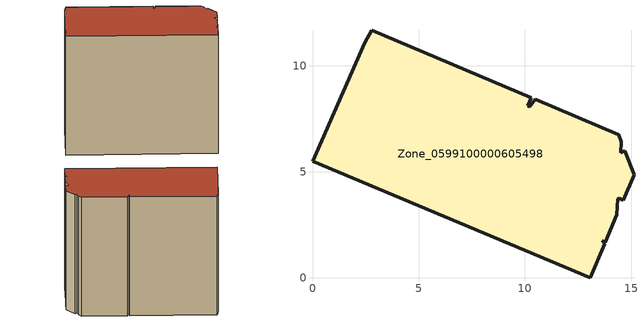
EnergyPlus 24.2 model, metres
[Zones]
Zone_0599100000605498
 floor ground (C_G): 10.48,8.41 14.42,6.74 14.55,6.41 14.52,5.91 14.71,6 15.14,4.86 14.63,3.66 14.44,3.75 14.38,3.72 14.34,2.97 13.79,1.69 13.66,1.75 13.76,1.62 13.07,0 0,5.49 2.47,11.08 2.79,11.68 10.31,8.49 10.14,8.1 10.23,8.06 z0
 wall outside (C_F): 14.34,2.97 14.38,3.72 14.44,3.75 14.63,3.66 15.14,4.86 14.71,6 14.52,5.91 14.55,6.41 14.42,6.74 10.48,8.41 10.23,8.06 10.14,8.1 10.31,8.49 2.79,11.68 2.47,11.08 0,5.49 13.07,0 13.76,1.62 13.66,1.75 13.79,1.69 14.34,2.97 z0:12.03
 roof outside (C_R): 14.42,6.74 10.48,8.41 10.23,8.06 10.14,8.1 10.31,8.49 2.79,11.68 2.47,11.08 0,5.49 13.07,0 13.76,1.62 13.66,1.75 13.79,1.69 14.34,2.97 14.38,3.72 14.44,3.75 14.63,3.66 15.14,4.86 14.71,6 14.52,5.91 14.55,6.41 z12.03
[BUILDING]
Pand.0599100000605498: North Axis=0; Terrain=City; Loads Convergence Tolerance Value=0.04; Temperature Convergence Tolerance Value=0.4; Solar Distribution=FullExterior; Maximum Number of Warmup Days=25; Minimum Number of Warmup Days=1
[Site:Location]
Rotterdam.The.Hague.AP_ZH_NLD Design_Conditions: Latitude=51.96; Longitude=4.45; Time Zone=1; Elevation=-4.5
[SITE:GROUNDTEMPERATURE:BUILDINGSURFACE]
18, 18, 18, 18, 18, 18, 18, 18, 18, 18, 18, 18
[MATERIAL] Thermal Absorptance=0.9; Solar Absorptance=0.7; Visible Absorptance=0.7
Name | Roughness | Thickness | Conductivity | Density | Specific Heat
G.TI.1946 | MediumSmooth | 0.15 | 1 | 540 | 1210
F.TI.1946 | Rough | 0.3 | 0.857143 | 1920 | 840
R.TI.1946 | MediumRough | 0.2 | 0.1 | 1500 | 1000
[CONSTRUCTION]
C_G: G.TI.1946
C_F: F.TI.1946
C_R: R.TI.1946
[ZONE]
Zone_0599100000605498: Type=1; Multiplier=1; Ceiling Height=Autocalculate; Volume=Autocalculate; Floor Area=autocalculate; Part of Total Floor Area=Yes
[ZONEINFILTRATION:DESIGNFLOWRATE]
Infil_Zone_0599100000605498: Zone or ZoneList or Space or SpaceList=Zone_0599100000605498; Schedule=AlwaysOn; Design Flow Rate Calculation Method=Flow/Area; Flow Rate per Floor Area=0.003; Constant Term Coefficient=1; Temperature Term Coefficient=0; Velocity Term Coefficient=0; Velocity Squared Term Coefficient=0
[HVACTEMPLATE:ZONE:IDEALLOADSAIRSYSTEM]
Zone_0599100000605498: Maximum Heating Supply Air Temperature=50; Minimum Cooling Supply Air Temperature=13; Maximum Heating Supply Air Humidity Ratio=0.0156; Minimum Cooling Supply Air Humidity Ratio=0.0077; Heating Limit=NoLimit; Cooling Limit=NoLimit; Dehumidification Control Type=ConstantSensibleHeatRatio; Cooling Sensible Heat Ratio=0.7; Dehumidification Setpoint=60; Humidification Control Type=None; Humidification Setpoint=30; Outdoor Air Method=None; Outdoor Air Flow Rate per Person=0.00944; Outdoor Air Flow Rate per Zone Floor Area=0; Outdoor Air Flow Rate per Zone=0; Demand Controlled Ventilation Type=None; Outdoor Air Economizer Type=NoEconomizer; Heat Recovery Type=None; Sensible Heat Recovery Effectiveness=0.7; Latent Heat Recovery Effectiveness=0.65
[ZONECONTROL:THERMOSTAT]
ThermostatControl_Zone_0599100000605498: Zone or ZoneList=Zone_0599100000605498; Control Type Schedule=DualSetpointControlType; Control 1=Thermostat_Zone_0599100000605498; Temperature Difference Between Cutout And Setpoint=0
[THERMOSTATSETPOINT:DUALSETPOINT]
Thermostat_Zone_0599100000605498: Heating Setpoint Temperature Schedule=HeatingSetpoint_Zone_0599100000605498; Cooling Setpoint Temperature Schedule=CoolingSetpoint_Zone_0599100000605498
[SCHEDULE:COMPACT]
HeatingSetpoint_Zone_0599100000605498: Through: 12/31, For: AllDays, Until: 24:00, 21
CoolingSetpoint_Zone_0599100000605498: Through: 12/31, For: AllDays, Until: 24:00, 24
DualSetpointControlType: Through: 12/31, For: AllDays, Until: 24:00, 4
AlwaysOn: Through: 12/31, For: AllDays, Until: 24:00, 1
